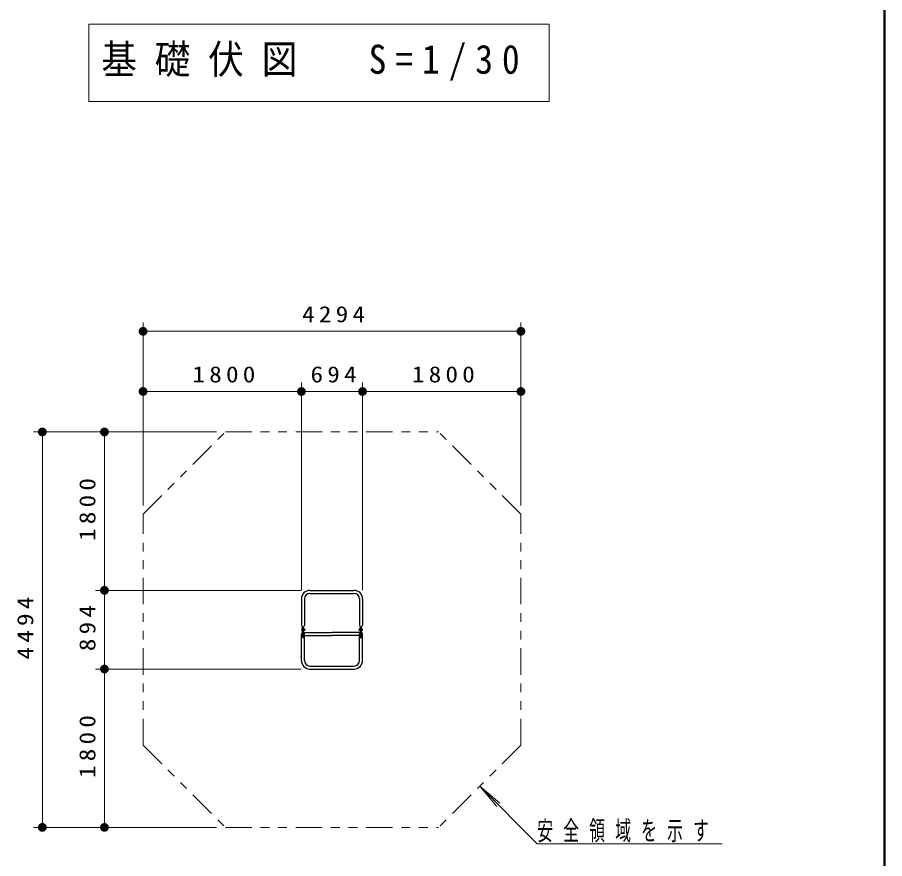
# Model space of a CAD drawing. Units: millimetres on the paper, with parts at other scales. Extents: x 86 to 451, y 401 to 677.
# Drawn here: x 352.5 to 451, y 494.1 to 589.7 of the extents above; entities that cross this region are included whole.
import ezdxf

# ---------------------------------------------------------------- set-up
doc = ezdxf.new("R2010")
doc.units = ezdxf.units.MM
for name, pattern in [('USER1', [4.5, 2.5, -2]), ('USER2', [6, 3, -1, 1, -1]), ('USER3', [8, 3, -1, 1, -1, 1, -1])]:
    doc.linetypes.add(name, pattern=pattern)
doc.layers.add('LY_1', color=7, linetype='Continuous', lineweight=13)
doc.styles.add('ＭＳ ゴシック', font='')
doc.styles.get('ＭＳ ゴシック').set_extended_font_data('MS Gothic')

# ---------------------------------------------------------------- blocks, each defined once
blk = doc.blocks.new('filled_dot')
at = {"color": 0, "linetype": 'Continuous', "lineweight": -2, "const_width": 1.25}
blk.add_lwpolyline([(-0.625, 0, 1), (0.625, 0, 1)], format="xyb", close=True, dxfattribs=at)

msp = doc.modelspace()

# ---------------------------------------------------------------- linework, layer by layer
at = {"layer": 'LY_1', "lineweight": 50}
msp.add_line((451.026, 420), (451.026, 677), dxfattribs=at)
at = {"layer": 'LY_1'}
for p, q in [((360.61, 588.958), (360.61, 580.158)), ((412.91, 588.958), (360.61, 588.958)), ((412.91, 580.158), (412.91, 588.958)), ((360.61, 580.158), (412.91, 580.158)), ((366.753, 534.247), (366.753, 555.04)), ((409.693, 534.247), (409.693, 555.04)), ((366.753, 554.04), (409.693, 554.04)), ((384.753, 524.632), (384.753, 548.204)), ((391.693, 524.632), (391.693, 548.204)), ((366.753, 547.204), (384.753, 547.204)), ((384.753, 547.204), (391.693, 547.204)), ((409.693, 547.204), (391.693, 547.204)), ((375.108, 542.602), (354.308, 542.602)), ((355.308, 497.662), (355.308, 542.602)), ((375.108, 542.602), (361.367, 542.602)), ((362.367, 524.602), (362.367, 542.602)), ((384.723, 524.602), (361.367, 524.602)), ((362.367, 515.662), (362.367, 524.602)), ((384.723, 515.662), (361.367, 515.662)), ((362.367, 497.662), (362.367, 515.662)), ((405.016, 502.339), (406.944, 500.041)), ((405.016, 502.339), (407.314, 500.411)), ((411.548, 495.807), (405.016, 502.339)), ((375.108, 497.662), (354.308, 497.662)), ((375.108, 497.662), (361.367, 497.662)), ((411.548, 495.807), (432.548, 495.807))]:
    msp.add_line(p, q, dxfattribs=at)
at = {"layer": 'LY_1', "linetype": 'USER3'}
for p, q in [((366.753, 533.247), (376.108, 542.602)), ((376.108, 542.602), (400.338, 542.602)), ((409.693, 533.247), (400.338, 542.602)), ((366.753, 507.017), (366.753, 533.247)), ((409.693, 507.017), (409.693, 533.247)), ((366.753, 507.017), (376.108, 497.662)), ((409.693, 507.017), (400.338, 497.662)), ((376.108, 497.662), (400.338, 497.662))]:
    msp.add_line(p, q, dxfattribs=at)
at = {"layer": 'LY_1', "lineweight": 25}
for p, q in [((385.723, 524.602), (390.723, 524.602)), ((384.753, 523.632), (384.753, 520.632)), ((385.093, 523.632), (385.093, 520.632)), ((385.723, 524.262), (390.723, 524.262)), ((391.353, 523.632), (391.353, 520.632)), ((391.693, 523.632), (391.693, 520.632)), ((384.878, 519.882), (384.878, 520.468)), ((384.923, 520.382), (384.923, 520.462)), ((391.523, 520.382), (391.523, 520.462)), ((391.568, 519.882), (391.568, 520.468)), ((384.753, 516.632), (384.753, 519.632)), ((384.798, 520.172), (384.798, 520.092)), ((384.858, 520.222), (384.848, 520.222)), ((384.858, 520.042), (384.848, 520.042)), ((384.878, 520.237), (384.858, 520.237)), ((384.858, 520.237), (384.858, 520.027)), ((385.108, 520.182), (384.858, 520.182)), ((385.108, 520.082), (384.858, 520.082)), ((384.858, 520.027), (384.878, 520.027)), ((384.878, 519.882), (384.923, 519.882)), ((384.923, 520.382), (384.968, 520.382)), ((384.923, 519.197), (384.923, 520.382)), ((384.923, 519.802), (388.223, 519.802)), ((384.968, 519.197), (384.968, 520.382)), ((384.988, 520.237), (384.968, 520.237)), ((384.968, 520.027), (384.988, 520.027)), ((384.988, 520.237), (384.988, 520.027)), ((384.988, 520.224), (385.013, 520.224)), ((384.988, 520.139), (385.013, 520.132)), ((384.988, 520.131), (385.013, 520.124)), ((384.988, 520.04), (385.013, 520.04)), ((385.013, 520.217), (385.021, 520.23)), ((385.013, 520.04), (385.013, 520.224)), ((385.013, 520.047), (385.021, 520.034)), ((385.021, 520.23), (385.085, 520.23)), ((385.085, 520.181), (385.021, 520.181)), ((385.085, 520.083), (385.021, 520.083)), ((385.021, 520.034), (385.085, 520.034)), ((385.093, 520.217), (385.085, 520.23)), ((385.093, 520.047), (385.085, 520.034)), ((385.093, 520.047), (385.093, 520.217)), ((385.093, 516.632), (385.093, 519.632)), ((385.093, 519.462), (388.223, 519.462)), ((385.108, 520.182), (385.108, 520.082)), ((391.523, 519.802), (388.223, 519.802)), ((391.353, 519.462), (388.223, 519.462)), ((391.338, 520.182), (391.338, 520.082)), ((391.338, 520.182), (391.588, 520.182)), ((391.338, 520.082), (391.588, 520.082)), ((391.353, 520.217), (391.361, 520.23)), ((391.353, 520.047), (391.353, 520.217)), ((391.353, 520.047), (391.361, 520.034)), ((391.353, 516.632), (391.353, 519.632)), ((391.425, 520.23), (391.361, 520.23)), ((391.361, 520.181), (391.425, 520.181)), ((391.361, 520.083), (391.425, 520.083)), ((391.425, 520.034), (391.361, 520.034)), ((391.433, 520.217), (391.425, 520.23)), ((391.433, 520.047), (391.425, 520.034)), ((391.433, 520.04), (391.433, 520.224)), ((391.458, 520.224), (391.433, 520.224)), ((391.458, 520.139), (391.433, 520.132)), ((391.458, 520.131), (391.433, 520.124)), ((391.458, 520.04), (391.433, 520.04)), ((391.458, 520.237), (391.478, 520.237)), ((391.458, 520.237), (391.458, 520.027)), ((391.478, 520.027), (391.458, 520.027)), ((391.523, 520.382), (391.478, 520.382)), ((391.478, 519.197), (391.478, 520.382)), ((391.523, 519.197), (391.523, 520.382)), ((391.568, 519.882), (391.523, 519.882)), ((391.568, 520.237), (391.588, 520.237)), ((391.588, 520.027), (391.568, 520.027)), ((391.588, 520.237), (391.588, 520.027)), ((391.588, 520.222), (391.598, 520.222)), ((391.588, 520.042), (391.598, 520.042)), ((391.648, 520.172), (391.648, 520.092)), ((391.693, 516.632), (391.693, 519.632)), ((384.968, 519.197), (384.923, 519.197)), ((391.478, 519.197), (391.523, 519.197)), ((385.723, 516.002), (390.723, 516.002)), ((385.723, 515.662), (390.723, 515.662))]:
    msp.add_line(p, q, dxfattribs=at)
at = {"layer": 'LY_1', "linetype": 'USER2'}
for p, q in [((384.712, 520.132), (385.188, 520.132)), ((391.734, 520.132), (391.259, 520.132))]:
    msp.add_line(p, q, dxfattribs=at)
at = {"layer": 'LY_1', "lineweight": 25}
for centre, radius, start, end in [((385.723, 523.632), 0.97, 90, 180), ((390.723, 523.632), 0.97, 0, 90), ((385.723, 523.632), 0.63, 90, 180), ((390.723, 523.632), 0.63, 0, 90), ((384.923, 520.632), 0.17, 180, 0), ((391.523, 520.632), 0.17, 180, 0), ((384.923, 519.632), 0.17, 90, 180), ((384.848, 520.172), 0.05, 90, 180), ((384.848, 520.092), 0.05, 180, 270), ((384.923, 519.632), 0.17, 0, 74.65052), ((385.102, 520.217), 0.0887, 180.00003, 203.86506), ((385.175, 520.132), 0.162, 162.41194, 197.58807), ((385.102, 520.047), 0.0887, 156.13494, 180), ((385.004, 520.217), 0.0887, 336.13495, 359.99996), ((385.004, 520.047), 0.0887, 0.00002, 23.86508), ((384.931, 520.132), 0.162, 342.41195, 17.58808), ((385.093, 520.132), 0.075, 270.00001, 90), ((391.353, 520.132), 0.075, 89.99999, 269.99999), ((391.442, 520.217), 0.0887, 180.00004, 203.86505), ((391.515, 520.132), 0.162, 162.41192, 197.58805), ((391.442, 520.047), 0.0887, 156.13492, 179.99998), ((391.523, 519.632), 0.17, 105.34948, 180), ((391.344, 520.217), 0.0887, 336.13494, 359.99997), ((391.344, 520.047), 0.0887, 360, 23.86506), ((391.271, 520.132), 0.162, 342.41193, 17.58806), ((391.523, 519.632), 0.17, 0, 90), ((391.598, 520.172), 0.05, 0, 90), ((391.598, 520.092), 0.05, 270, 0), ((385.723, 516.632), 0.97, 180, 270), ((385.723, 516.632), 0.63, 180, 270), ((390.723, 516.632), 0.97, 270, 0), ((390.723, 516.632), 0.63, 270, 0)]:
    msp.add_arc(centre, radius, start, end, dxfattribs=at)
at = {"layer": 'LY_1', "linetype": 'USER1'}
for centre, start, end in [((385.093, 520.132), 270.00001, 90), ((391.353, 520.132), 89.99999, 269.99999)]:
    msp.add_arc(centre, 0.065, start, end, dxfattribs=at)

# ---------------------------------------------------------------- block references
at = {"layer": 'LY_1', "xscale": 0.4, "yscale": 0.4}
for p in [(366.753, 554.04), (366.753, 547.204), (384.753, 547.204), (391.693, 547.204)]:
    msp.add_blockref('filled_dot', p, dxfattribs=at)
for p, rotation in [((409.693, 554.04), 180), ((384.753, 547.204), 180), ((391.693, 547.204), 180), ((409.693, 547.204), 180), ((355.308, 542.602), 270), ((362.367, 542.602), 270), ((362.367, 524.602), 90), ((362.367, 524.602), 270), ((362.367, 515.662), 90), ((362.367, 515.662), 270), ((355.308, 497.662), 90), ((362.367, 497.662), 90)]:
    msp.add_blockref('filled_dot', p, dxfattribs=dict(at, rotation=rotation))

# ---------------------------------------------------------------- texts
at = {"layer": 'LY_1', "style": 'ＭＳ ゴシック'}
for s, insert, char_height, attachment_point in [('\\T1.5;\\W0.9;基礎伏図\u3000S=1/30', (362.01, 584.558), 3.299, 4), ('\\T1.33;\\W1.15;4294', (388.64, 555.04), 1.833, 8), ('\\T1.33;\\W1.15;1800', (376.174, 548.204), 1.833, 8), ('\\T1.33;\\W1.15;694', (388.64, 548.204), 1.833, 8), ('\\T1.33;\\W1.15;1800', (401.114, 548.204), 1.833, 8), ('\\T1.64;\\W0.6;安全領域を示す', (411.548, 495.957), 2.199, 7)]:
    msp.add_mtext(s, dxfattribs=dict(at, insert=insert, char_height=char_height, attachment_point=attachment_point))
at = {"layer": 'LY_1', "char_height": 1.833, "attachment_point": 8, "rotation": 90, "style": 'ＭＳ ゴシック'}
for s, insert in [('\\T1.33;\\W1.15;1800', (361.367, 534.023)), ('\\T1.33;\\W1.15;4494', (354.308, 520.548)), ('\\T1.33;\\W1.15;894', (361.367, 520.548)), ('\\T1.33;\\W1.15;1800', (361.367, 507.083))]:
    msp.add_mtext(s, dxfattribs=dict(at, insert=insert))

doc.saveas('drawing.dxf')
